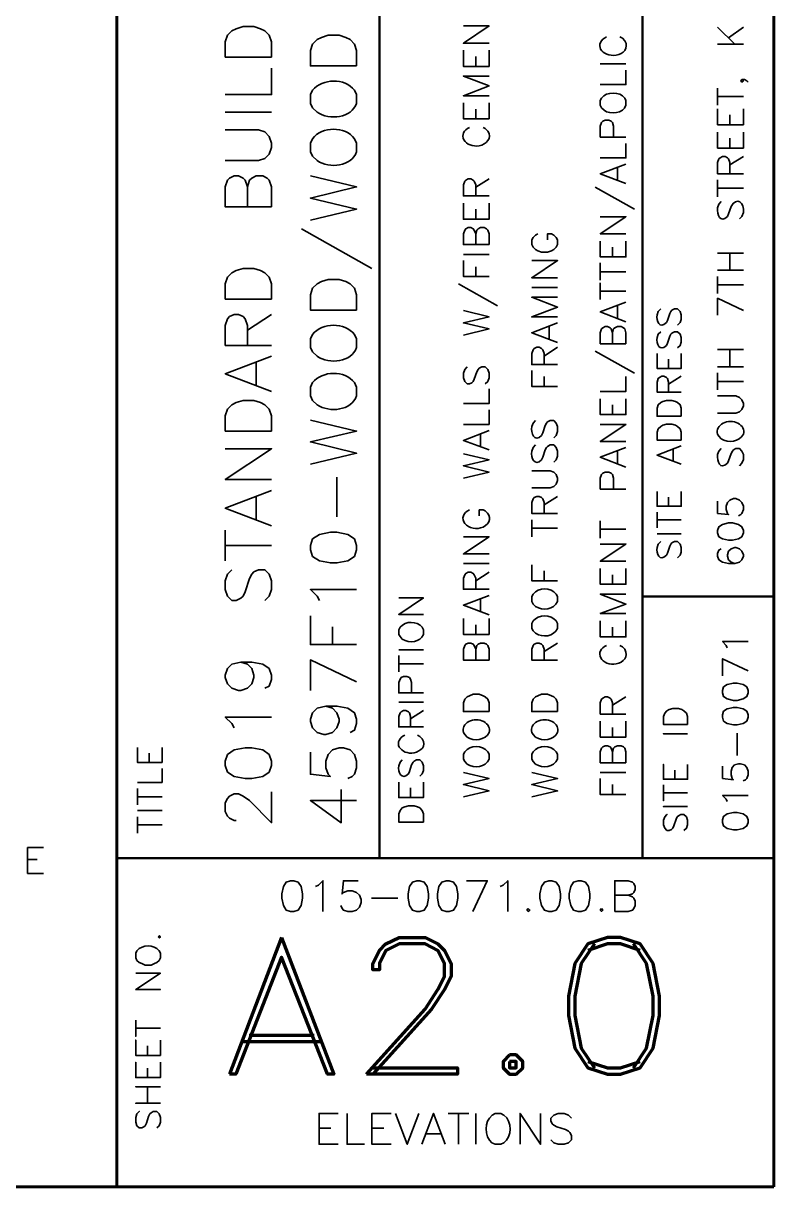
# Model space of a CAD drawing. Header units: inches. Extents: x 5 to 516, y -193 to 129.
# Drawn here: x 138.75 to 147.89, y -127.28 to -113.11 of the extents above; entities that cross this region are included whole.
import ezdxf

# ---------------------------------------------------------------- set-up
doc = ezdxf.new("R2010")
doc.units = ezdxf.units.IN
doc.header["$MEASUREMENT"] = 0
doc.layers.add('PDF4_Geometry', color=7, linetype='Continuous')

msp = doc.modelspace()

# ---------------------------------------------------------------- linework, layer by layer
at = {"layer": 'PDF4_Geometry', "lineweight": 60}
for points in [[(147.8887598, -127.2829903), (147.8887598, -37.2829831), (12.888749, -37.2829831), (12.888749, -127.2829903)], [(139.8887591, -37.2829831), (139.8887591, -127.2829903)], [(12.8887456, -127.282987), (147.8887564, -127.282987)]]:
    msp.add_lwpolyline(points, dxfattribs=at)
at = {"layer": 'PDF4_Geometry', "lineweight": 50}
for points in [[(143.0887589, -101.7829849), (143.0887589, -123.2829866)], [(139.8887591, -106.4596515), (146.2887595, -106.4596515), (146.2887595, -123.2829866)], [(146.2887595, -120.0929865), (147.8887595, -120.0929865)], [(139.8887591, -123.2829866), (147.8887598, -123.2829866)]]:
    msp.add_lwpolyline(points, dxfattribs=at)
at = {"layer": 'PDF4_Geometry', "lineweight": 35}
for points in [[(141.7720923, -113.5263195), (141.2087589, -113.5263195), (141.2087589, -113.3396528), (141.2354255, -113.2596528), (141.2887589, -113.2063194), (141.3420922, -113.1796528), (141.4254256, -113.1529861), (141.5587589, -113.1529861), (141.6387589, -113.1796528), (141.6920923, -113.2063194), (141.7454256, -113.2596528), (141.7720923, -113.3396528)], [(142.8087592, -113.6329852), (142.2454258, -113.6329852), (142.2454258, -113.4463185), (142.2720925, -113.3663185), (142.3287592, -113.3129852), (142.3820925, -113.2863185), (142.4620925, -113.2596518), (142.5954259, -113.2596518), (142.6754259, -113.2863185), (142.7287592, -113.3129852), (142.7820925, -113.3663185), (142.8087592, -113.4463185)], [(141.7720923, -116.472986), (141.2087589, -116.472986), (141.2087589, -116.2863193), (141.2354255, -116.2063193), (141.2887589, -116.152986), (141.3420922, -116.1263193), (141.4254256, -116.0996526), (141.5587589, -116.0996526), (141.6387589, -116.1263193), (141.6920923, -116.152986), (141.7454256, -116.2063193), (141.7720923, -116.2863193)], [(142.8087592, -116.6063198), (142.2454258, -116.6063198), (142.2454258, -116.4196532), (142.2720925, -116.3396531), (142.3287592, -116.2863198), (142.3820925, -116.2596531), (142.4620925, -116.2329865), (142.5954259, -116.2329865), (142.6754259, -116.2596531), (142.7287592, -116.2863198), (142.7820925, -116.3396531), (142.8087592, -116.4196532)], [(141.7720923, -118.0796527), (141.2087589, -118.0796527), (141.2087589, -117.892986), (141.2354255, -117.812986), (141.2887589, -117.7596527), (141.3420922, -117.732986), (141.4254256, -117.7063193), (141.5587589, -117.7063193), (141.6387589, -117.732986), (141.6920923, -117.7596527), (141.7454256, -117.812986), (141.7720923, -117.892986)], [(146.7620931, -117.8996532), (146.4687597, -117.8996532), (146.4687597, -117.8029865), (146.482093, -117.7596532), (146.512093, -117.7329865), (146.5387597, -117.7196532), (146.582093, -117.7063199), (146.6487597, -117.7063199), (146.6920931, -117.7196532), (146.7187597, -117.7329865), (146.7487597, -117.7596532), (146.7620931, -117.8029865)], [(146.7620931, -118.1896533), (146.4687597, -118.1896533), (146.4687597, -118.0929866), (146.482093, -118.0529866), (146.512093, -118.0229866), (146.5387597, -118.0096533), (146.582093, -117.9963199), (146.6487597, -117.9963199), (146.6920931, -118.0096533), (146.7187597, -118.0229866), (146.7487597, -118.0529866), (146.7620931, -118.0929866)], [(147.2054262, -119.3196532), (147.2220929, -119.3663199), (147.2654262, -119.3929865), (147.3387595, -119.4096532), (147.3854262, -119.4096532), (147.4587595, -119.3929865), (147.5020929, -119.3663199), (147.5187596, -119.3196532), (147.5187596, -119.2896532), (147.5020929, -119.2463198), (147.4587595, -119.2163198), (147.3854262, -119.1996532), (147.3387595, -119.1996532), (147.2654262, -119.2163198), (147.2220929, -119.2463198), (147.2054262, -119.2896532)], [(142.2454259, -119.5263199), (142.2720925, -119.6063199), (142.3554259, -119.6596533), (142.4887592, -119.6863199), (142.5687592, -119.6863199), (142.7020926, -119.6596533), (142.7820926, -119.6063199), (142.8087592, -119.5263199), (142.8087592, -119.4729866), (142.7820926, -119.3929866), (142.7020926, -119.3396533), (142.5687592, -119.3129866), (142.4887592, -119.3129866), (142.3554259, -119.3396533), (142.2720925, -119.3929866), (142.2454259, -119.4729866)], [(144.4220923, -121.4963196), (144.1087589, -121.4963196), (144.1087589, -121.3896529), (144.1254256, -121.3463196), (144.1554256, -121.3163196), (144.1820923, -121.3029863), (144.228759, -121.2863196), (144.3020923, -121.2863196), (144.348759, -121.3029863), (144.3754256, -121.3163196), (144.4054256, -121.3463196), (144.4220923, -121.3896529)], [(145.2554257, -121.4963196), (144.9420923, -121.4963196), (144.9420923, -121.3896529), (144.958759, -121.3463196), (144.988759, -121.3163196), (145.0154257, -121.3029863), (145.0620924, -121.2863196), (145.1354257, -121.2863196), (145.1820924, -121.3029863), (145.208759, -121.3163196), (145.238759, -121.3463196), (145.2554257, -121.3896529)], [(147.2654263, -121.2696537), (147.2787596, -121.312987), (147.322093, -121.342987), (147.3987596, -121.3596537), (147.442093, -121.3596537), (147.5154263, -121.342987), (147.562093, -121.312987), (147.5754263, -121.2696537), (147.5754263, -121.2396537), (147.562093, -121.1963203), (147.5154263, -121.1663203), (147.442093, -121.1496537), (147.3987596, -121.1496537), (147.322093, -121.1663203), (147.2787596, -121.1963203), (147.2654263, -121.2396537)], [(146.8387592, -121.6529867), (146.5454258, -121.6529867), (146.5454258, -121.55632), (146.5620925, -121.51632), (146.5887591, -121.48632), (146.6154258, -121.4729867), (146.6587591, -121.4596534), (146.7287592, -121.4596534), (146.7687592, -121.4729867), (146.7954258, -121.48632), (146.8254258, -121.51632), (146.8387592, -121.55632)], [(146.8387592, -121.6529867), (146.5454258, -121.6529867), (146.5454258, -121.55632), (146.5620925, -121.51632), (146.5887591, -121.48632), (146.6154258, -121.4729867), (146.6587591, -121.4596534), (146.7287592, -121.4596534), (146.7687592, -121.4729867), (146.7954258, -121.48632), (146.8254258, -121.51632), (146.8387592, -121.55632)], [(147.2654263, -121.5663202), (147.2787596, -121.6129868), (147.322093, -121.6396535), (147.3987596, -121.6563202), (147.442093, -121.6563202), (147.5154263, -121.6396535), (147.562093, -121.6129868), (147.5754263, -121.5663202), (147.5754263, -121.5363202), (147.562093, -121.4929868), (147.5154263, -121.4629868), (147.442093, -121.4463202), (147.3987596, -121.4463202), (147.322093, -121.4629868), (147.2787596, -121.4929868), (147.2654263, -121.5363202)], [(146.8387592, -121.7663197), (146.5454259, -121.7663197)], [(141.2087589, -122.1529867), (141.2354256, -122.2329868), (141.3154256, -122.2863201), (141.4520923, -122.3129868), (141.5320923, -122.3129868), (141.6654256, -122.2863201), (141.7454256, -122.2329868), (141.7720923, -122.1529867), (141.7720923, -122.0996534), (141.7454256, -122.0196534), (141.6654256, -121.9629867), (141.5320923, -121.9363201), (141.4520923, -121.9363201), (141.3154256, -121.9629867), (141.2354256, -122.0196534), (141.2087589, -122.0996534)], [(146.8387592, -122.1396534), (146.8387592, -122.3196534), (146.5454258, -122.3196534), (146.5454258, -122.1396534), (146.5454258, -122.3196534), (146.8387592, -122.3196534)], [(146.6854261, -122.2096534), (146.6854261, -122.3196534)], [(146.5454259, -122.3896537), (146.5454259, -122.5829871)], [(146.8387592, -122.4863201), (146.5454259, -122.4863201)], [(143.6220926, -122.8429867), (143.3220926, -122.8429867), (143.3220926, -122.7429867), (143.3387592, -122.6996534), (143.3654259, -122.6696534), (143.3954259, -122.65632), (143.4387592, -122.6429867), (143.5087592, -122.6429867), (143.5520926, -122.65632), (143.5787592, -122.6696534), (143.6087592, -122.6996534), (143.6220926, -122.7429867)], [(146.8387592, -122.6529868), (146.5454259, -122.6529868)], [(146.7954258, -122.9463204), (146.8254258, -122.9163204), (146.8387592, -122.8763204), (146.8387592, -122.8196538), (146.8254258, -122.7796538), (146.7954258, -122.7496538), (146.7554258, -122.7496538), (146.7287592, -122.7663204), (146.7120925, -122.7796538), (146.6987591, -122.8063204), (146.6720925, -122.8896538), (146.6587591, -122.9163204), (146.6454258, -122.9329871), (146.6154258, -122.9463204), (146.5887591, -122.9463204), (146.5620925, -122.9163204), (146.5454258, -122.8763204), (146.5454258, -122.8196538), (146.5620925, -122.7796538), (146.5887591, -122.7496538), (146.5620925, -122.7796538), (146.5454258, -122.8196538), (146.5454258, -122.8763204), (146.5620925, -122.9163204), (146.5887591, -122.9463204), (146.6154258, -122.9463204), (146.6454258, -122.9329871), (146.6587591, -122.9163204), (146.6720925, -122.8896538), (146.6987591, -122.8063204), (146.7120925, -122.7796538), (146.7287592, -122.7663204), (146.7554258, -122.7496538), (146.7954258, -122.7496538), (146.8254258, -122.7796538), (146.8387592, -122.8196538), (146.8387592, -122.8763204), (146.8254258, -122.9163204)], [(147.2654263, -122.8463199), (147.2787596, -122.8896532), (147.322093, -122.9196532), (147.3987596, -122.9363199), (147.442093, -122.9363199), (147.5154263, -122.9196532), (147.562093, -122.8896532), (147.5754263, -122.8463199), (147.5754263, -122.8163199), (147.562093, -122.7729866), (147.5154263, -122.7429866), (147.442093, -122.7263199), (147.3987596, -122.7263199), (147.322093, -122.7429866), (147.2787596, -122.7729866), (147.2654263, -122.8163199)], [(142.0054254, -123.5563199), (141.9520921, -123.5729866), (141.9187588, -123.6263199), (141.8987588, -123.7163199), (141.8987588, -123.7696532), (141.9187588, -123.8596532), (141.9520921, -123.9129866), (142.0054254, -123.9296532), (142.0420921, -123.9296532), (142.0954254, -123.9129866), (142.1320921, -123.8596532), (142.1487588, -123.7696532), (142.1487588, -123.7163199), (142.1320921, -123.6263199), (142.0954254, -123.5729866), (142.0420921, -123.5563199)], [(143.5420924, -123.5563199), (143.4887591, -123.5729866), (143.4520924, -123.6263199), (143.4354258, -123.7163199), (143.4354258, -123.7696532), (143.4520924, -123.8596532), (143.4887591, -123.9129866), (143.5420924, -123.9296532), (143.5787591, -123.9296532), (143.6320924, -123.9129866), (143.6687591, -123.8596532), (143.6854258, -123.7696532), (143.6854258, -123.7163199), (143.6687591, -123.6263199), (143.6320924, -123.5729866), (143.5787591, -123.5563199)], [(143.898759, -123.5563199), (143.8454257, -123.5729866), (143.808759, -123.6263199), (143.7920924, -123.7163199), (143.7920924, -123.7696532), (143.808759, -123.8596532), (143.8454257, -123.9129866), (143.898759, -123.9296532), (143.9354257, -123.9296532), (143.988759, -123.9129866), (144.0254257, -123.8596532), (144.0420924, -123.7696532), (144.0420924, -123.7163199), (144.0254257, -123.6263199), (143.988759, -123.5729866), (143.9354257, -123.5563199)], [(145.1487591, -123.5563199), (145.0954258, -123.5729866), (145.0587591, -123.6263199), (145.0420925, -123.7163199), (145.0420925, -123.7696532), (145.0587591, -123.8596532), (145.0954258, -123.9129866), (145.1487591, -123.9296532), (145.1854258, -123.9296532), (145.2387591, -123.9129866), (145.2754258, -123.8596532), (145.2920925, -123.7696532), (145.2920925, -123.7163199), (145.2754258, -123.6263199), (145.2387591, -123.5729866), (145.1854258, -123.5563199)], [(145.5054257, -123.5563199), (145.4520924, -123.5729866), (145.418759, -123.6263199), (145.398759, -123.7163199), (145.398759, -123.7696532), (145.418759, -123.8596532), (145.4520924, -123.9129866), (145.5054257, -123.9296532), (145.5420924, -123.9296532), (145.5954257, -123.9129866), (145.6320924, -123.8596532), (145.6487591, -123.7696532), (145.6487591, -123.7163199), (145.6320924, -123.6263199), (145.5954257, -123.5729866), (145.5420924, -123.5563199)], [(144.8987591, -123.8963205), (144.8820924, -123.9129872), (144.8987591, -123.9296538), (144.9187591, -123.9129872)], [(145.7920926, -123.8963205), (145.7754259, -123.9129872), (145.7920926, -123.9296538), (145.8087593, -123.9129872)], [(140.3920924, -124.2396534), (140.4054257, -124.2529868), (140.418759, -124.2396534), (140.4054257, -124.2263201)], [(140.3920924, -124.2396534), (140.4054257, -124.2529868), (140.418759, -124.2396534), (140.4054257, -124.2263201)], [(140.1187591, -124.4963199), (140.1187591, -124.4396532), (140.1320924, -124.4096532), (140.1187591, -124.4396532), (140.1187591, -124.4963199), (140.1320924, -124.5263199), (140.1620924, -124.5529865), (140.1920924, -124.5663199), (140.2320924, -124.5829865), (140.3054258, -124.5829865), (140.3487591, -124.5663199), (140.3754258, -124.5529865), (140.4054258, -124.5263199), (140.4187591, -124.4963199), (140.4187591, -124.4396532), (140.4054258, -124.4096532), (140.4187591, -124.4396532), (140.4187591, -124.4963199), (140.4054258, -124.5263199), (140.3754258, -124.5529865), (140.3487591, -124.5663199), (140.3054258, -124.5829865), (140.2320924, -124.5829865), (140.1920924, -124.5663199), (140.1620924, -124.5529865), (140.1320924, -124.5263199)], [(140.1187588, -124.6829869), (140.4187588, -124.6829869), (140.1187588, -124.8829869), (140.4187588, -124.8829869), (140.1187588, -124.8829869), (140.4187588, -124.6829869)], [(140.1187591, -125.2529867), (140.1187591, -125.4529867)], [(140.4187591, -125.3529873), (140.1187591, -125.3529873)], [(140.4187588, -125.49632), (140.4187588, -125.6829867), (140.1187588, -125.6829867), (140.1187588, -125.49632), (140.1187588, -125.6829867), (140.4187588, -125.6829867)], [(140.2620925, -125.56632), (140.2620925, -125.6829867)], [(140.4187588, -125.76632), (140.4187588, -125.9529867), (140.1187588, -125.9529867), (140.1187588, -125.76632), (140.1187588, -125.9529867), (140.4187588, -125.9529867)], [(140.2620925, -125.8396534), (140.2620925, -125.9529867)], [(140.4187591, -126.0663205), (140.1187591, -126.0663205)], [(140.2620925, -126.06632), (140.2620925, -126.26632)], [(140.3754257, -126.5663202), (140.4054257, -126.5396536), (140.4187591, -126.4963202), (140.4187591, -126.4396536), (140.4054257, -126.3963202), (140.3754257, -126.3663202), (140.3320924, -126.3663202), (140.3054257, -126.3829869), (140.2920924, -126.3963202), (140.2754257, -126.4263202), (140.248759, -126.5096536), (140.2320924, -126.5396536), (140.218759, -126.5529869), (140.1920924, -126.5663202), (140.1620924, -126.5663202), (140.1320924, -126.5396536), (140.118759, -126.4963202), (140.118759, -126.4396536), (140.1320924, -126.3963202), (140.1620924, -126.3663202), (140.1320924, -126.3963202), (140.118759, -126.4396536), (140.118759, -126.4963202), (140.1320924, -126.5396536), (140.1620924, -126.5663202), (140.1920924, -126.5663202), (140.218759, -126.5529869), (140.2320924, -126.5396536), (140.248759, -126.5096536), (140.2754257, -126.4263202), (140.2920924, -126.3963202), (140.3054257, -126.3829869), (140.3320924, -126.3663202), (140.3754257, -126.3663202), (140.4054257, -126.3963202), (140.4187591, -126.4396536), (140.4187591, -126.4963202), (140.4054257, -126.5396536)], [(140.4187591, -126.26632), (140.1187591, -126.26632)]]:
    msp.add_lwpolyline(points, close=True, dxfattribs=at)
for points in [[(144.4220923, -113.3563196), (144.1087589, -113.3563196), (144.4220923, -113.1463196), (144.1087589, -113.1463196)], [(147.2054262, -113.1596524), (147.4154262, -113.3663191)], [(147.3387592, -113.2929854), (147.5187592, -113.1596521)], [(146.0754261, -113.3263193), (146.0454261, -113.2963193), (146.0154261, -113.2796526)], [(144.4220923, -113.4429849), (144.4220923, -113.6396516), (144.1087589, -113.6396516), (144.1087589, -113.4429849)], [(147.2054262, -113.3663192), (147.5187596, -113.3663192)], [(144.2587597, -113.6396516), (144.2587597, -113.5196516)], [(145.7754258, -113.6096528), (146.0887591, -113.6096528)], [(141.2087589, -113.9829862), (141.7720923, -113.9829862), (141.7720923, -113.6596529)], [(144.4220923, -113.996319), (144.1087589, -113.996319), (144.4220923, -113.876319), (144.1087589, -113.756319), (144.4220923, -113.756319)], [(145.7754258, -113.8596528), (146.0887591, -113.8596528), (146.0887591, -113.6829861)], [(147.2054262, -114.112986), (147.2054262, -113.902986)], [(147.5020927, -113.7996519), (147.5187593, -113.8129852), (147.5020927, -113.8296519), (147.4887593, -113.8129852), (147.5020927, -113.7996519), (147.5320927, -113.7996519), (147.5620927, -113.8129852), (147.5787594, -113.8296519)], [(142.2720925, -113.9296536), (142.2454259, -113.982987), (142.2454259, -114.0896536), (142.2720925, -114.142987), (142.3287592, -114.1963203)], [(142.8087592, -114.0896536), (142.8087592, -113.982987), (142.7820926, -113.9296536)], [(145.7920924, -114.0263194), (145.7754258, -114.0563194), (145.7754258, -114.112986), (145.7920924, -114.142986), (145.8220924, -114.172986)], [(146.0887591, -114.112986), (146.0887591, -114.0563194), (146.0754258, -114.0263194)], [(147.2054262, -114.0063203), (147.5187596, -114.0063203)], [(141.2087589, -114.1963194), (141.7720923, -114.1963194)], [(144.4220923, -114.0829862), (144.4220923, -114.2763195), (144.1087589, -114.2763195), (144.1087589, -114.0829862)], [(144.2587597, -114.2763195), (144.2587597, -114.1596528)], [(147.5187595, -114.1563199), (147.5187595, -114.3496533), (147.2054262, -114.3496533), (147.2054262, -114.1563199)], [(146.0887591, -114.499654), (145.7754257, -114.499654), (145.7754257, -114.3663206), (145.7920924, -114.3229873), (145.8054257, -114.3063206), (145.8354257, -114.2929873), (145.8820924, -114.2929873), (145.9087591, -114.3063206), (145.9254258, -114.3229873), (145.9387591, -114.3663206), (145.9387591, -114.499654)], [(147.355426, -114.3496533), (147.355426, -114.2296533)], [(141.2087589, -114.7863191), (141.6120923, -114.7863191), (141.6920923, -114.7596525), (141.7454256, -114.7063191), (141.7720923, -114.6263191), (141.7720923, -114.5729858), (141.7454256, -114.4929858), (141.6920923, -114.4363191), (141.6120923, -114.4096525), (141.2087589, -114.4096525)], [(144.4054261, -114.4263186), (144.3754261, -114.3963186), (144.3487594, -114.3829852)], [(147.5187595, -114.4396519), (147.5187595, -114.6329853), (147.2054262, -114.6329853), (147.2054262, -114.4396519)], [(142.2720925, -114.5196534), (142.2454259, -114.5729867), (142.2454259, -114.6796534), (142.2720925, -114.7329868), (142.3287592, -114.7863201)], [(142.8087592, -114.6796534), (142.8087592, -114.5729867), (142.7820926, -114.5196534)], [(145.7754258, -114.7529872), (146.0887591, -114.7529872), (146.0887591, -114.5763205)], [(147.355426, -114.6329853), (147.355426, -114.5129853)], [(147.5187595, -114.9463194), (147.2054262, -114.9463194), (147.2054262, -114.8096528), (147.2220928, -114.7663194), (147.2354262, -114.7529861), (147.2654262, -114.7363194), (147.2954262, -114.7363194), (147.3254262, -114.7529861), (147.3387595, -114.7663194), (147.3554262, -114.8096528), (147.3554262, -114.9463194)], [(147.355426, -114.8396537), (147.5187594, -114.7363204)], [(146.0887591, -115.0663196), (145.7754257, -114.9463196), (146.0887591, -114.829653)], [(145.9854257, -115.0229864), (145.9854257, -114.8729864)], [(141.7720923, -115.3496533), (141.2087589, -115.3496533), (141.2087589, -115.10632), (141.2354255, -115.02632), (141.2620922, -114.9996533), (141.3154256, -114.9729866), (141.3687589, -114.9729866), (141.4254256, -114.9996533), (141.4520922, -115.02632), (141.4787589, -115.10632), (141.4787589, -115.3496533)], [(141.478759, -115.1063197), (141.5054256, -115.0263197), (141.5320923, -114.999653), (141.5854256, -114.9729864), (141.6654257, -114.9729864), (141.718759, -114.999653), (141.7454257, -115.0263197), (141.7720923, -115.1063197), (141.7720923, -115.3496531)], [(142.2454259, -115.5096536), (142.8087592, -115.3763203), (142.2454259, -115.2429869), (142.8087592, -115.1063203), (142.2454259, -114.9729869)], [(144.4220923, -115.2163186), (144.1087589, -115.2163186), (144.1087589, -115.0829853), (144.1254256, -115.0363186), (144.1387589, -115.0229853), (144.1687589, -115.0063186), (144.1987589, -115.0063186), (144.228759, -115.0229853), (144.2420923, -115.0363186), (144.258759, -115.0829853), (144.258759, -115.2163186)], [(144.2587597, -115.1096529), (144.422093, -115.0063196)], [(147.2054262, -115.2263182), (147.2054262, -115.0196516)], [(145.7154265, -115.1096529), (146.1920932, -115.3796529)], [(147.2054262, -115.1229857), (147.5187596, -115.1229857)], [(144.4220923, -115.3063207), (144.4220923, -115.499654), (144.1087589, -115.499654), (144.1087589, -115.3063207)], [(147.2487595, -115.2863192), (147.2220928, -115.3163192), (147.2054261, -115.3629859)], [(144.2587597, -115.499654), (144.2587597, -115.379654)], [(146.0887591, -115.6763203), (145.7754257, -115.6763203), (146.0887591, -115.4696536), (145.7754257, -115.4696536)], [(147.3254261, -115.4663192), (147.3387595, -115.4363192), (147.3687595, -115.3463192)], [(147.5187595, -115.4196525), (147.5020928, -115.4663192), (147.4720928, -115.4963192)], [(142.1387593, -115.6163194), (142.995426, -116.0996527)], [(144.4220923, -115.8096516), (144.1087589, -115.8096516), (144.1087589, -115.6763183), (144.1254256, -115.6329849), (144.1387589, -115.6163183), (144.1687589, -115.6029849), (144.1987589, -115.6029849), (144.228759, -115.6163183), (144.2420923, -115.6329849), (144.258759, -115.6763183), (144.258759, -115.8096516)], [(144.2587597, -115.6763203), (144.272093, -115.632987), (144.2887597, -115.6163203), (144.3187597, -115.602987), (144.362093, -115.602987), (144.392093, -115.6163203), (144.4054263, -115.632987), (144.422093, -115.6763203), (144.422093, -115.8096536)], [(145.0154261, -115.6763203), (144.9887595, -115.692987), (144.9587595, -115.722987), (144.9420928, -115.7496536), (144.9420928, -115.8096536), (144.9587595, -115.8396537), (144.9887595, -115.8696537), (145.0154261, -115.8863203), (145.0620928, -115.8996537), (145.1354261, -115.8996537), (145.1820928, -115.8863203), (145.2087595, -115.8696537), (145.2387595, -115.8396537), (145.2554261, -115.8096536), (145.2554261, -115.7496536), (145.2387595, -115.722987), (145.2087595, -115.692987), (145.1820928, -115.6763203), (145.1354261, -115.6763203), (145.1354261, -115.7496536)], [(146.0887591, -115.766319), (146.0887591, -115.9596523), (145.7754257, -115.9596523), (145.7754257, -115.766319)], [(145.9254265, -115.9596523), (145.9254265, -115.8396523)], [(144.4220923, -116.1963195), (144.1087589, -116.1963195), (144.1087589, -116.0029862)], [(144.108759, -115.9296535), (144.4220923, -115.9296535)], [(145.2554257, -116.2129864), (144.9420923, -116.2129864), (145.2554257, -116.0029864), (144.9420923, -116.0029864)], [(145.7754258, -116.242986), (145.7754258, -116.032986)], [(147.2054262, -115.9129858), (147.5187596, -115.9129858)], [(147.355426, -116.1196526), (147.355426, -115.9129859)], [(144.2587597, -116.1963195), (144.2587597, -116.0796529)], [(145.7754258, -116.1396526), (146.0887591, -116.1396526)], [(147.2054262, -116.1196526), (147.5187596, -116.1196526)], [(144.0487597, -116.2863193), (144.5254264, -116.5563193)], [(145.7754258, -116.4796532), (145.7754258, -116.2729865)], [(147.2054262, -116.4029863), (147.2054262, -116.1963196)], [(147.2054262, -116.2996529), (147.5187596, -116.2996529)], [(145.2554257, -116.6896532), (144.9420923, -116.6896532), (145.2554257, -116.5696532), (144.9420923, -116.4496532), (145.2554257, -116.4496532)], [(144.9420924, -116.3329866), (145.2554257, -116.3329866)], [(145.7754258, -116.3763199), (146.0887591, -116.3763199)], [(147.5187595, -116.6129862), (147.2054262, -116.4629862), (147.2054262, -116.6696529)], [(146.0887591, -116.7496533), (145.7754257, -116.6296533), (146.0887591, -116.5096533)], [(145.9854257, -116.702986), (145.9854257, -116.5563193)], [(146.512093, -116.5929862), (146.482093, -116.6229862), (146.4687597, -116.6629862)], [(146.582093, -116.7596529), (146.5954264, -116.7329862), (146.6220931, -116.6496529), (146.6354264, -116.6229862), (146.6487597, -116.6063195), (146.6787597, -116.5929862), (146.7187597, -116.5929862), (146.7487597, -116.6229862), (146.7620931, -116.6629862), (146.7620931, -116.7196529), (146.7487597, -116.7596529), (146.7187597, -116.7896529)], [(141.7720923, -117.0363193), (141.2087589, -117.0363193), (141.2087589, -116.7963193), (141.2354255, -116.712986), (141.2620922, -116.6863193), (141.3154256, -116.6596526), (141.3687589, -116.6596526), (141.4254256, -116.6863193), (141.4520922, -116.712986), (141.4787589, -116.7963193), (141.4787589, -117.0363193)], [(141.478759, -116.8496526), (141.7720923, -116.6596526)], [(144.108759, -116.9129859), (144.4220923, -116.8363192), (144.108759, -116.7629859), (144.4220923, -116.6896526), (144.108759, -116.6129859)], [(145.2554257, -116.9996533), (144.9420923, -116.8829866), (145.2554257, -116.7629866)], [(145.1520923, -116.9563192), (145.1520923, -116.8063192)], [(146.0887591, -117.0163193), (145.7754257, -117.0163193), (145.7754257, -116.8829859), (145.7920924, -116.8363193), (145.8054257, -116.8229859), (145.8354257, -116.8063193), (145.8654257, -116.8063193), (145.8954258, -116.8229859), (145.9087591, -116.8363193), (145.9254258, -116.8829859), (145.9254258, -117.0163193)], [(145.9254265, -116.8829863), (145.9387598, -116.8363196), (145.9554265, -116.8229863), (145.9854265, -116.8063196), (146.0287598, -116.8063196), (146.0587598, -116.8229863), (146.0754265, -116.8363196), (146.0887598, -116.8829863), (146.0887598, -117.0163196)], [(146.512093, -116.8729858), (146.482093, -116.8996525), (146.4687597, -116.9396525)], [(146.582093, -117.0396525), (146.5954264, -117.0096525), (146.6220931, -116.9263192), (146.6354264, -116.8996525), (146.6487597, -116.8863192), (146.6787597, -116.8729858), (146.7187597, -116.8729858), (146.7487597, -116.8996525), (146.7620931, -116.9396525), (146.7620931, -116.9963192), (146.7487597, -117.0396525), (146.7187597, -117.0663192)], [(142.2720925, -116.9029866), (142.2454259, -116.9563199), (142.2454259, -117.0629866), (142.2720925, -117.1163199), (142.3287592, -117.1696533)], [(142.8087592, -117.0629866), (142.8087592, -116.9563199), (142.7820926, -116.9029866)], [(141.7720923, -117.5996527), (141.2087589, -117.382986), (141.7720923, -117.1696526)], [(145.2554257, -117.2696534), (144.9420923, -117.2696534), (144.9420923, -117.13632), (144.958759, -117.0896533), (144.9720923, -117.07632), (145.0020923, -117.0596533), (145.0320923, -117.0596533), (145.0620924, -117.07632), (145.0754257, -117.0896533), (145.0920924, -117.13632), (145.0920924, -117.2696534)], [(145.0920931, -117.16632), (145.2554264, -117.0596533)], [(145.7154265, -117.1063199), (146.1920932, -117.3729866)], [(146.7620931, -117.1363198), (146.7620931, -117.3163198), (146.4687597, -117.3163198), (146.4687597, -117.1363198)], [(147.2054262, -117.0863198), (147.5187596, -117.0863198)], [(147.355426, -117.2963198), (147.355426, -117.0863198)], [(141.5854255, -117.5196534), (141.5854255, -117.2496534)], [(144.1554263, -117.299653), (144.1254263, -117.329653), (144.1087596, -117.3729863), (144.1087596, -117.4329863), (144.1254263, -117.4763197), (144.1554263, -117.5063197), (144.182093, -117.5063197), (144.212093, -117.4929863), (144.2287596, -117.4763197), (144.242093, -117.4463197), (144.272093, -117.359653), (144.2887596, -117.329653), (144.302093, -117.3129863), (144.332093, -117.299653), (144.3754263, -117.299653), (144.4054263, -117.329653), (144.422093, -117.3729863), (144.422093, -117.4329863), (144.4054263, -117.4763197), (144.3754263, -117.5063197)], [(146.6087592, -117.3163198), (146.6087592, -117.2063198)], [(147.2054262, -117.2963198), (147.5187596, -117.2963198)], [(145.2554257, -117.5363194), (144.9420923, -117.5363194), (144.9420923, -117.342986)], [(145.0920931, -117.5363194), (145.0920931, -117.4163194)], [(145.7754258, -117.5963195), (146.0887591, -117.5963195), (146.0887591, -117.4163195)], [(146.7620931, -117.6063199), (146.4687597, -117.6063199), (146.4687597, -117.4829866), (146.482093, -117.4396532), (146.4987597, -117.4263199), (146.5254264, -117.4129866), (146.552093, -117.4129866), (146.582093, -117.4263199), (146.5954264, -117.4396532), (146.6087597, -117.4829866), (146.6087597, -117.6063199)], [(146.6087592, -117.5096529), (146.7620925, -117.4129863)], [(147.2054262, -117.5796526), (147.2054262, -117.3696526)], [(142.2720925, -117.489653), (142.2454259, -117.5463197), (142.2454259, -117.6529864), (142.2720925, -117.7063197), (142.3287592, -117.7596531)], [(142.8087592, -117.6529864), (142.8087592, -117.5463197), (142.7820926, -117.489653)], [(144.108759, -117.7463193), (144.4220923, -117.7463193), (144.4220923, -117.5663193)], [(147.2054262, -117.4763193), (147.5187596, -117.4763193)], [(146.0887591, -117.6863198), (146.0887591, -117.8796532), (145.7754257, -117.8796532), (145.7754257, -117.6863198)], [(147.2054262, -117.8629863), (147.4287595, -117.8629863), (147.4720929, -117.8463197), (147.5020929, -117.8163197), (147.5187596, -117.7729863), (147.5187596, -117.7429863), (147.5020929, -117.699653), (147.4720929, -117.669653), (147.4287595, -117.6529863), (147.2054262, -117.6529863)], [(144.108759, -117.9996534), (144.4220923, -117.9996534), (144.4220923, -117.8196534)], [(145.9254265, -117.8796532), (145.9254265, -117.7596532)], [(142.2454259, -118.4829866), (142.8087592, -118.3496532), (142.2454259, -118.2129866), (142.8087592, -118.0796532), (142.2454259, -117.9463199)], [(144.9887597, -117.9529861), (144.9587597, -117.9829861), (144.942093, -118.0263194)], [(145.062093, -118.1329861), (145.0754264, -118.1029861), (145.1054264, -118.0129861), (145.122093, -117.9829861), (145.1354264, -117.9696527), (145.1654264, -117.9529861), (145.2087597, -117.9529861), (145.2387597, -117.9829861), (145.2554264, -118.0263194), (145.2554264, -118.0863194), (145.2387597, -118.1329861), (145.2087597, -118.1629861)], [(146.0887591, -118.2063193), (145.7754257, -118.2063193), (146.0887591, -117.9996526), (145.7754257, -117.9996526)], [(144.4220923, -118.3096527), (144.1087589, -118.192986), (144.4220923, -118.072986)], [(144.3187589, -118.2663194), (144.3187589, -118.1163194)], [(147.2054262, -118.1163196), (147.2220929, -118.1429862), (147.2487595, -118.1729862)], [(141.7720923, -118.6696533), (141.2087589, -118.6696533), (141.7720923, -118.2963199), (141.2087589, -118.2963199)], [(144.9887597, -118.2496534), (144.9587597, -118.2796534), (144.942093, -118.3263201)], [(145.062093, -118.4296534), (145.0754264, -118.3996534), (145.1054264, -118.3096534), (145.122093, -118.2796534), (145.1354264, -118.2663201), (145.1654264, -118.2496534), (145.2087597, -118.2496534), (145.2387597, -118.2796534), (145.2554264, -118.3263201), (145.2554264, -118.3863201), (145.2387597, -118.4296534), (145.2087597, -118.4596534)], [(146.0887591, -118.5196535), (145.7754257, -118.3996534), (146.0887591, -118.2796534)], [(146.7620931, -118.4829866), (146.4687597, -118.3729866), (146.7620931, -118.2596532)], [(146.6654261, -118.4396533), (146.6654261, -118.3029866)], [(147.2487595, -118.2929867), (147.2220928, -118.3229867), (147.2054261, -118.36632)], [(147.3254261, -118.4729867), (147.3387595, -118.4429867), (147.3687595, -118.3529867), (147.3854261, -118.3229867), (147.3987595, -118.3096533), (147.4287595, -118.2929867), (147.4720928, -118.2929867), (147.5020928, -118.3229867), (147.5187595, -118.36632), (147.5187595, -118.42632), (147.5020928, -118.4729867), (147.4720928, -118.5029867)], [(144.108759, -118.6529865), (144.4220923, -118.5796531), (144.108759, -118.5029865), (144.4220923, -118.4296531), (144.108759, -118.3563198)], [(145.9854257, -118.4729861), (145.9854257, -118.3263195)], [(144.9420924, -118.7729867), (145.1654257, -118.7729867), (145.2087591, -118.75632), (145.2387591, -118.72632), (145.2554257, -118.6829867), (145.2554257, -118.6529867), (145.2387591, -118.6096533), (145.2087591, -118.5796533), (145.1654257, -118.5629867), (144.9420924, -118.5629867)], [(146.0887591, -118.7863195), (145.7754257, -118.7863195), (145.7754257, -118.6529861), (145.7920924, -118.6096528), (145.8054257, -118.5929861), (145.8354257, -118.5796528), (145.8820924, -118.5796528), (145.9087591, -118.5929861), (145.9254258, -118.6096528), (145.9387591, -118.6529861), (145.9387591, -118.7863195)], [(142.5687588, -119.1263201), (142.5687588, -118.6429867)], [(141.7720923, -119.2329866), (141.2087589, -119.0196533), (141.7720923, -118.8029866)], [(145.2554257, -119.0829868), (144.9420923, -119.0829868), (144.9420923, -118.9496535), (144.958759, -118.9063201), (144.9720923, -118.8896535), (145.0020923, -118.8763201), (145.0320923, -118.8763201), (145.0620924, -118.8896535), (145.0754257, -118.9063201), (145.0920924, -118.9496535), (145.0920924, -119.0829868)], [(145.0920931, -118.9796534), (145.2554264, -118.8763201)], [(146.7620931, -118.8163194), (146.7620931, -118.9963194), (146.4687597, -118.9963194), (146.4687597, -118.8163194)], [(141.5854255, -119.1529865), (141.5854255, -118.8829865)], [(146.6087592, -118.9963194), (146.6087592, -118.8863194)], [(147.2054262, -118.9329861), (147.2054262, -119.0829861), (147.3387595, -119.0963195), (147.3254262, -119.0829861), (147.3087595, -119.0363195), (147.3087595, -118.9929861), (147.3254262, -118.9496528), (147.3554262, -118.9196528), (147.3987595, -118.9029861), (147.4287595, -118.9029861), (147.4720929, -118.9196528), (147.5020929, -118.9496528), (147.5187596, -118.9929861), (147.5187596, -119.0363195), (147.5020929, -119.0829861), (147.4887596, -119.0963195), (147.4587595, -119.1129861)], [(144.3754261, -119.052986), (144.3487594, -119.0396527), (144.3020927, -119.0396527), (144.3020927, -119.112986)], [(144.9420924, -119.3663197), (144.9420924, -119.159653)], [(146.4687598, -119.2596531), (146.4687598, -119.0663197)], [(146.4687598, -119.1629861), (146.7620931, -119.1629861)], [(141.2087589, -119.6596529), (141.2087589, -119.2863196)], [(144.9420924, -119.2629863), (145.2554257, -119.2629863)], [(145.7754258, -119.3829865), (145.7754258, -119.1729865)], [(145.7754258, -119.2763199), (146.0887591, -119.2763199)], [(144.4220923, -119.5763196), (144.1087589, -119.5763196), (144.4220923, -119.3663196), (144.1087589, -119.3663196)], [(146.512093, -119.4263198), (146.482093, -119.4563198), (146.4687597, -119.4963198)], [(146.4687598, -119.3296528), (146.7620931, -119.3296528)], [(146.582093, -119.5929864), (146.5954264, -119.5663198), (146.6220931, -119.4829864), (146.6354264, -119.4563198), (146.6487597, -119.4396531), (146.6787597, -119.4263198), (146.7187597, -119.4263198), (146.7487597, -119.4563198), (146.7620931, -119.4963198), (146.7620931, -119.5529864), (146.7487597, -119.5929864), (146.7187597, -119.6229864)], [(141.2087589, -119.4729862), (141.7720923, -119.4729862)], [(146.0887591, -119.6663202), (145.7754257, -119.6663202), (146.0887591, -119.4563202), (145.7754257, -119.4563202)], [(147.2487595, -119.5129863), (147.2220928, -119.529653), (147.2054261, -119.5729863), (147.2054261, -119.6029863), (147.2220928, -119.6463196), (147.2654261, -119.6763196), (147.3387595, -119.6929863), (147.4154261, -119.6929863), (147.4720928, -119.6763196), (147.5020928, -119.6463196), (147.5187595, -119.6029863), (147.5187595, -119.5863196), (147.5020928, -119.5429863), (147.4720928, -119.5129863), (147.4287595, -119.499653), (147.4154261, -119.499653), (147.3687595, -119.5129863), (147.3387595, -119.5429863), (147.3254261, -119.5863196), (147.3254261, -119.6029863), (147.3387595, -119.6463196), (147.3687595, -119.6763196), (147.4154261, -119.6929863)], [(144.108759, -119.6929866), (144.4220923, -119.6929866)], [(145.2554257, -119.9029866), (144.9420923, -119.9029866), (144.9420923, -119.7096532)], [(141.2887591, -119.7696536), (141.2354257, -119.8229869), (141.208759, -119.9029869), (141.208759, -120.0096536), (141.2354257, -120.0896536), (141.2887591, -120.1429869), (141.3420924, -120.1429869), (141.3987591, -120.1163203), (141.4254257, -120.0896536), (141.4520924, -120.0363202), (141.5054257, -119.8763202), (141.5320924, -119.8229869), (141.5587591, -119.7963202), (141.6120924, -119.7696536), (141.6920924, -119.7696536), (141.7454258, -119.8229869), (141.7720924, -119.9029869), (141.7720924, -120.0096536), (141.7454258, -120.0896536), (141.6920924, -120.1429869)], [(144.4220923, -120.0063199), (144.1087589, -120.0063199), (144.1087589, -119.8729866), (144.1254256, -119.8296533), (144.1387589, -119.8129866), (144.1687589, -119.7996533), (144.1987589, -119.7996533), (144.228759, -119.8129866), (144.2420923, -119.8296533), (144.258759, -119.8729866), (144.258759, -120.0063199)], [(144.2587597, -119.9029866), (144.422093, -119.7996532)], [(145.0920931, -119.9029866), (145.0920931, -119.7829866)], [(146.0887591, -119.7529865), (146.0887591, -119.9463198), (145.7754257, -119.9463198), (145.7754257, -119.7529865)], [(145.9254265, -119.9463198), (145.9254265, -119.8296532)], [(142.3554256, -120.1429861), (142.328759, -120.0896528), (142.2454256, -120.0096528), (142.808759, -120.0096528)], [(143.6220926, -120.3129869), (143.3220926, -120.3129869), (143.6220926, -120.1129869), (143.3220926, -120.1129869)], [(144.4220923, -120.3196533), (144.1087589, -120.1996533), (144.4220923, -120.0829866)], [(144.3187589, -120.27632), (144.3187589, -120.12632)], [(144.958759, -120.0663198), (144.9420924, -120.0963198), (144.9420924, -120.1563198), (144.958759, -120.1863198), (144.988759, -120.2163198)], [(145.2554257, -120.1563198), (145.2554257, -120.0963198), (145.2387591, -120.0663198)], [(146.0887591, -120.3029864), (145.7754257, -120.3029864), (146.0887591, -120.1863198), (145.7754257, -120.0663197), (146.0887591, -120.0663197)], [(142.8087592, -120.6796531), (142.2454258, -120.6796531), (142.2454258, -120.329653)], [(144.4220923, -120.3629863), (144.4220923, -120.5563196), (144.1087589, -120.5563196), (144.1087589, -120.3629863)], [(144.958759, -120.3929867), (144.9420924, -120.4229867), (144.9420924, -120.4829867), (144.958759, -120.5129867), (144.988759, -120.5429868)], [(145.2554257, -120.4829867), (145.2554257, -120.4229867), (145.2387591, -120.3929867)], [(146.0887591, -120.3929868), (146.0887591, -120.5863201), (145.7754257, -120.5863201), (145.7754257, -120.3929868)], [(142.5154259, -120.6796531), (142.5154259, -120.4629864)], [(143.3387596, -120.469653), (143.3220929, -120.499653), (143.3220929, -120.5563196), (143.3387596, -120.5829863), (143.3654262, -120.6129863)], [(143.6220929, -120.5563196), (143.6220929, -120.499653), (143.6087596, -120.469653)], [(144.2587597, -120.5563196), (144.2587597, -120.439653)], [(145.9254265, -120.5863201), (145.9254265, -120.4696534)], [(144.4220923, -120.869653), (144.1087589, -120.869653), (144.1087589, -120.7363196), (144.1254256, -120.6929863), (144.1387589, -120.6763196), (144.1687589, -120.6629863), (144.1987589, -120.6629863), (144.228759, -120.6763196), (144.2420923, -120.6929863), (144.258759, -120.7363196), (144.258759, -120.869653)], [(144.2587597, -120.73632), (144.272093, -120.6929866), (144.2887597, -120.67632), (144.3187597, -120.6629866), (144.362093, -120.6629866), (144.392093, -120.67632), (144.4054263, -120.6929866), (144.422093, -120.73632), (144.422093, -120.8696533)], [(145.2554257, -120.869653), (144.9420923, -120.869653), (144.9420923, -120.7363196), (144.958759, -120.6929863), (144.9720923, -120.6763196), (145.0020923, -120.6629863), (145.0320923, -120.6629863), (145.0620924, -120.6763196), (145.0754257, -120.6929863), (145.0920924, -120.7363196), (145.0920924, -120.869653)], [(145.0920931, -120.7663196), (145.2554264, -120.6629863)], [(146.0754261, -120.73632), (146.0454261, -120.70632), (146.0154261, -120.6929867)], [(147.3220932, -120.7196531), (147.3087599, -120.6896531), (147.2654265, -120.6429865), (147.5754266, -120.6429865)], [(143.3220929, -120.7429864), (143.6220929, -120.7429864)], [(143.3220929, -121.0129864), (143.3220929, -120.8129864)], [(147.5754264, -120.9996536), (147.2654264, -120.8529869), (147.2654264, -121.0596536)], [(141.3987588, -120.8929862), (141.4787588, -120.9196529), (141.5320922, -120.9729862), (141.5587588, -121.0529862), (141.5587588, -121.0796529), (141.5320922, -121.1596529), (141.4787588, -121.2129862), (141.3987588, -121.2396529), (141.3687588, -121.2396529), (141.2887588, -121.2129862), (141.2354255, -121.1596529), (141.2087588, -121.0796529), (141.2087588, -121.0529862), (141.2354255, -120.9729862), (141.2887588, -120.9196529), (141.3987588, -120.8929862), (141.5320922, -120.8929862), (141.6654255, -120.9196529), (141.7454255, -120.9729862), (141.7720922, -121.0529862), (141.7720922, -121.1063196), (141.7454255, -121.1863196), (141.6920922, -121.2129862)], [(142.8087592, -121.1329866), (142.2454258, -120.8663199), (142.2454258, -121.2396533)], [(143.3220929, -120.9129862), (143.6220929, -120.9129862)], [(143.6220926, -121.2696537), (143.3220926, -121.2696537), (143.3220926, -121.142987), (143.3387592, -121.0996537), (143.3520926, -121.082987), (143.3787592, -121.0696537), (143.4220926, -121.0696537), (143.4520926, -121.082987), (143.4654259, -121.0996537), (143.4787592, -121.142987), (143.4787592, -121.2696537)], [(142.4354258, -121.4296531), (142.5154258, -121.4563198), (142.5687591, -121.5096531), (142.5954258, -121.5896531), (142.5954258, -121.6163198), (142.5687591, -121.6963198), (142.5154258, -121.7496531), (142.4354258, -121.7763198), (142.4087591, -121.7763198), (142.3287591, -121.7496531), (142.2720924, -121.6963198), (142.2454258, -121.6163198), (142.2454258, -121.5896531), (142.2720924, -121.5096531), (142.3287591, -121.4563198), (142.4354258, -121.4296531), (142.5687591, -121.4296531), (142.7020925, -121.4563198), (142.7820925, -121.5096531), (142.8087591, -121.5896531), (142.8087591, -121.6429865), (142.7820925, -121.7229865), (142.7287591, -121.7496531)], [(143.3220929, -121.3829866), (143.6220929, -121.3829866)], [(146.0887591, -121.5263201), (145.7754257, -121.5263201), (145.7754257, -121.3896534), (145.7920924, -121.3463201), (145.8054257, -121.3329867), (145.8354257, -121.3163201), (145.8654257, -121.3163201), (145.8954258, -121.3329867), (145.9087591, -121.3463201), (145.9254258, -121.3896534), (145.9254258, -121.5263201)], [(145.9254265, -121.4196535), (146.0887598, -121.3163202)], [(141.3154255, -121.69632), (141.2887588, -121.6429866), (141.2087588, -121.5629866), (141.7720922, -121.5629866)], [(143.6220926, -121.6829863), (143.3220926, -121.6829863), (143.3220926, -121.5563197), (143.3387592, -121.5129863), (143.3520926, -121.499653), (143.3787592, -121.4829863), (143.4087592, -121.4829863), (143.4387592, -121.499653), (143.4520926, -121.5129863), (143.4654259, -121.5563197), (143.4654259, -121.6829863)], [(143.4654263, -121.582987), (143.622093, -121.482987)], [(146.0887591, -121.6129864), (146.0887591, -121.8063197), (145.7754257, -121.8063197), (145.7754257, -121.6129864)], [(145.9254265, -121.8063197), (145.9254265, -121.6896531)], [(143.6087591, -121.8263198), (143.5787591, -121.7996532), (143.5520925, -121.7829865)], [(144.108759, -121.7496537), (144.1254256, -121.7763204), (144.1554256, -121.8063204)], [(144.9420924, -121.7496537), (144.958759, -121.7763204), (144.988759, -121.8063204)], [(147.4420926, -122.0296533), (147.4420926, -121.7596533)], [(140.4387588, -121.9329865), (140.4387588, -122.1163199), (140.1387588, -122.1163199), (140.1387588, -121.9329865)], [(142.2454259, -121.9896533), (142.2454259, -122.2596533), (142.4887592, -122.28632), (142.4620925, -122.2596533), (142.4354259, -122.1796533), (142.4354259, -122.0996533), (142.4620925, -122.0196533), (142.5154259, -121.9629866), (142.5954259, -121.9363199), (142.6487592, -121.9363199), (142.7287592, -121.9629866), (142.7820926, -122.0196533), (142.8087592, -122.0996533), (142.8087592, -122.1796533), (142.7820926, -122.2596533), (142.7554259, -122.28632), (142.7020926, -122.3129866)], [(144.1254256, -121.9863198), (144.108759, -122.0163198), (144.108759, -122.0763198), (144.1254256, -122.1063198), (144.1554256, -122.1363198)], [(144.4220923, -122.0763198), (144.4220923, -122.0163198), (144.4054257, -121.9863198)], [(144.958759, -121.9863198), (144.9420924, -122.0163198), (144.9420924, -122.0763198), (144.958759, -122.1063198), (144.988759, -122.1363198)], [(145.2554257, -122.0763198), (145.2554257, -122.0163198), (145.2387591, -121.9863198)], [(146.0887591, -122.1196531), (145.7754257, -122.1196531), (145.7754257, -121.9863197), (145.7920924, -121.9429864), (145.8054257, -121.9263197), (145.8354257, -121.9129864), (145.8654257, -121.9129864), (145.8954258, -121.9263197), (145.9087591, -121.9429864), (145.9254258, -121.9863197), (145.9254258, -122.1196531)], [(145.9254265, -121.9863201), (145.9387598, -121.9429867), (145.9554265, -121.9263201), (145.9854265, -121.9129867), (146.0287598, -121.9129867), (146.0587598, -121.9263201), (146.0754265, -121.9429867), (146.0887598, -121.9863201), (146.0887598, -122.1196534)], [(140.2820926, -122.1163199), (140.2820926, -122.0029865)], [(143.3654262, -122.082987), (143.3387595, -122.112987), (143.3220928, -122.1563204)], [(143.4387595, -122.2563204), (143.4520928, -122.2263204), (143.4787595, -122.142987), (143.4954262, -122.112987), (143.5087595, -122.0996537), (143.5387595, -122.082987), (143.5787595, -122.082987), (143.6087595, -122.112987), (143.6220928, -122.1563204), (143.6220928, -122.2129871), (143.6087595, -122.2563204), (143.5787595, -122.2829871)], [(147.2654263, -122.1629863), (147.2654263, -122.309653), (147.3987596, -122.3263197), (147.382093, -122.309653), (147.3687596, -122.2663197), (147.3687596, -122.2229863), (147.382093, -122.1763197), (147.412093, -122.1463197), (147.4587597, -122.1329863), (147.4854263, -122.1329863), (147.532093, -122.1463197), (147.562093, -122.1763197), (147.5754263, -122.2229863), (147.5754263, -122.2663197), (147.562093, -122.309653), (147.5454263, -122.3263197), (147.5154263, -122.339653)], [(140.1387591, -122.3596535), (140.4387592, -122.3596535), (140.4387592, -122.1896535)], [(144.108759, -122.5363198), (144.4220923, -122.4629864), (144.108759, -122.3863198), (144.4220923, -122.3129864), (144.108759, -122.2396531)], [(144.9420924, -122.5363198), (145.2554257, -122.4629864), (144.9420924, -122.3863198), (145.2554257, -122.3129864), (144.9420924, -122.2396531)], [(145.7754258, -122.2396533), (146.0887591, -122.2396533)], [(143.6220926, -122.3563203), (143.6220926, -122.542987), (143.3220926, -122.542987), (143.3220926, -122.3563203)], [(146.0887591, -122.5063201), (145.7754257, -122.5063201), (145.7754257, -122.3129868)], [(145.9254265, -122.5063201), (145.9254265, -122.3863201)], [(140.1387591, -122.6329867), (140.1387591, -122.4329867)], [(140.1387591, -122.5329866), (140.4387592, -122.5329866)], [(141.3420928, -122.8229867), (141.3154261, -122.8229867), (141.2620928, -122.79632), (141.2354261, -122.7696533), (141.2087594, -122.7129867), (141.2087594, -122.60632), (141.2354261, -122.5529866), (141.2620928, -122.52632), (141.3154261, -122.4996533), (141.3687594, -122.4996533), (141.4254261, -122.52632), (141.5054261, -122.5796533), (141.7720928, -122.8496533), (141.7720928, -122.4729866)], [(142.8087592, -122.579653), (142.2454259, -122.579653), (142.6220926, -122.8496531), (142.6220926, -122.4463197)], [(143.4654263, -122.542987), (143.4654263, -122.4263203)], [(147.3220932, -122.5929867), (147.3087599, -122.5629867), (147.2654265, -122.5196533), (147.5754266, -122.5196533)], [(140.1387591, -122.7029864), (140.4387592, -122.7029864)], [(140.1387591, -122.9763197), (140.1387591, -122.7763197)], [(140.1387591, -122.8763204), (140.4387592, -122.8763204)], [(138.9954258, -123.4663201), (138.8020925, -123.4663201), (138.8020925, -123.1529868), (138.9954258, -123.1529868)], [(138.8020925, -123.2996535), (138.9187592, -123.2996535)], [(142.3087592, -123.6263204), (142.3454258, -123.6096538), (142.3987592, -123.5563204), (142.3987592, -123.9296538)], [(142.8287592, -123.5563199), (142.6487592, -123.5563199), (142.6320926, -123.7163199), (142.6487592, -123.6996532), (142.7020926, -123.6796532), (142.7554259, -123.6796532), (142.8087592, -123.6996532), (142.8454259, -123.7329866), (142.8654259, -123.7863199), (142.8654259, -123.8229866), (142.8454259, -123.8763199), (142.8087592, -123.9129866), (142.7554259, -123.9296532), (142.7020926, -123.9296532), (142.6487592, -123.9129866), (142.6320926, -123.8963199), (142.6154259, -123.8596532)], [(144.2220928, -123.9296533), (144.3987595, -123.55632), (144.1487595, -123.55632)], [(144.5587594, -123.6263204), (144.595426, -123.6096538), (144.6487594, -123.5563204), (144.6487594, -123.9296538)], [(145.9520929, -123.9296533), (145.9520929, -123.55632), (146.1154262, -123.55632), (146.1687596, -123.5729866), (146.1854262, -123.5896533), (146.2020929, -123.62632), (146.2020929, -123.6629866), (146.1854262, -123.6996533), (146.1687596, -123.71632), (146.1154262, -123.7329866), (145.9520929, -123.7329866)], [(142.9887595, -123.7696539), (143.3087596, -123.7696539)], [(146.1154264, -123.732987), (146.1687597, -123.752987), (146.1854264, -123.7696537), (146.2020931, -123.8063203), (146.2020931, -123.8596537), (146.1854264, -123.8963204), (146.1687597, -123.912987), (146.1154264, -123.9296537), (145.952093, -123.9296537)], [(142.5854258, -126.7663201), (142.3520924, -126.7663201), (142.3520924, -126.3896534), (142.5854258, -126.3896534)], [(142.6920922, -126.3896534), (142.6920922, -126.7663201), (142.9054255, -126.7663201)], [(143.2287593, -126.7663201), (142.9954259, -126.7663201), (142.9954259, -126.3896534), (143.2287593, -126.3896534)], [(143.2820928, -126.3896534), (143.4254262, -126.7663201), (143.5654262, -126.3896534)], [(143.6020925, -126.7663201), (143.7454259, -126.3896534), (143.8887592, -126.7663201)], [(143.9254263, -126.3896534), (144.1754263, -126.3896534)], [(144.0487597, -126.3896534), (144.0487597, -126.7663201)], [(144.2620929, -126.3896534), (144.2620929, -126.7663201)], [(144.6020927, -126.4096534), (144.5654261, -126.3896534), (144.495426, -126.3896534), (144.4587594, -126.4096534), (144.425426, -126.4463201)], [(144.7987598, -126.7663201), (144.7987598, -126.3896534), (145.0487598, -126.7663201), (145.0487598, -126.3896534)], [(145.4254264, -126.4463204), (145.3887598, -126.4096537), (145.3354264, -126.3896537), (145.2620931, -126.3896537), (145.2087597, -126.4096537), (145.1754264, -126.4463204), (145.1754264, -126.4796537), (145.1920931, -126.5163204), (145.2087597, -126.532987), (145.2454264, -126.552987), (145.3520931, -126.5863204), (145.3887598, -126.6063204), (145.4054264, -126.622987), (145.4254264, -126.6596537), (145.4254264, -126.712987), (145.3887598, -126.7496537), (145.3354264, -126.7663204), (145.2620931, -126.7663204), (145.2087597, -126.7496537), (145.1754264, -126.712987)], [(142.3520924, -126.5696538), (142.4954258, -126.5696538)], [(142.9954259, -126.5696538), (143.1387593, -126.5696538)], [(143.6554263, -126.6396535), (143.8354263, -126.6396535)], [(144.495426, -126.7663201), (144.5654261, -126.7663201), (144.6020927, -126.7496535)]]:
    msp.add_lwpolyline(points, dxfattribs=at)
at = {"layer": 'PDF4_Geometry', "lineweight": 80}
for points in [[(141.8954257, -124.2463198), (141.2620923, -125.9129866)], [(141.8954257, -124.2463202), (142.5320924, -125.912987), (142.4520924, -125.912987), (141.8954257, -124.4863203), (141.338759, -125.912987), (141.2620923, -125.912987)], [(142.9287588, -125.9129867), (143.6420922, -125.1196532), (143.7987589, -124.8829865), (143.8787589, -124.7229865), (143.8787589, -124.5629865), (143.7987589, -124.4063198), (143.6420922, -124.3263198), (143.3254255, -124.3263198), (143.1654255, -124.4063198), (143.0854255, -124.5629865), (143.0854255, -124.6429865), (143.0054255, -124.6429865), (143.0054255, -124.5629865), (143.0854255, -124.4063198), (143.1654255, -124.3263198), (143.3254255, -124.2463198), (143.6420922, -124.2463198), (143.7987589, -124.3263198), (143.8787589, -124.4063198), (143.9587589, -124.5629865), (143.9587589, -124.7229865), (143.8787589, -124.8829865), (143.7220922, -125.1196532), (143.0054255, -125.9129867)], [(145.7054261, -124.32632), (145.5454261, -124.5629867), (145.4654261, -124.9629867), (145.4654261, -125.1996534), (145.5454261, -125.5963201), (145.7054261, -125.8329868)], [(146.262093, -124.4063201), (146.022093, -124.3263201), (145.8654263, -124.3263201), (145.6254263, -124.4063201)], [(146.1820929, -125.8329873), (146.3387596, -125.5963207), (146.4187596, -125.199654), (146.4187596, -124.9629873), (146.3387596, -124.5629872), (146.1820929, -124.3263205)], [(141.4187589, -125.51632), (142.3720923, -125.51632)], [(141.498759, -125.4363207), (142.2920924, -125.4363207)], [(145.6254259, -125.7563204), (145.865426, -125.8329871), (146.0220926, -125.8329871), (146.2620927, -125.7563204)], [(143.0054255, -125.8329873), (144.0387589, -125.8329873), (144.0387589, -125.9129874), (142.9287588, -125.9129874)]]:
    msp.add_lwpolyline(points, dxfattribs=at)
for points in [[(145.8654264, -124.2463198), (145.6254263, -124.3263198), (145.4654263, -124.5629865), (145.3887597, -124.9629866), (145.3887597, -125.1996532), (145.4654263, -125.5963199), (145.6254263, -125.8329866), (145.8654264, -125.9129866), (146.022093, -125.9129866), (146.2620931, -125.8329866), (146.4187597, -125.5963199), (146.4987597, -125.1996532), (146.4987597, -124.9629866), (146.4187597, -124.5629865), (146.2620931, -124.3263198), (146.022093, -124.2463198)], [(144.6720923, -125.6763203), (144.5954256, -125.7563203), (144.5954256, -125.8329869), (144.6720923, -125.9129869), (144.7520923, -125.9129869), (144.8320923, -125.8329869), (144.8320923, -125.7563203), (144.7520923, -125.6763203)], [(144.6720923, -125.7563204), (144.6720923, -125.8329871), (144.7520923, -125.8329871), (144.7520923, -125.7563204)]]:
    msp.add_lwpolyline(points, close=True, dxfattribs=at)
at = {"layer": 'PDF4_Geometry', "lineweight": 35}
for centre, major_axis, ratio, start_param, end_param in [((145.9446116, -113.381468), (0.1741601, 0.0105632), 0.7068405199, 2.0874428807, 4.8085200913), ((144.2649213, -114.4877446), (-0.1609283, 0.0020239), 0.7559185164, 5.2625129161, 8.0965617408), ((147.3621726, -118.0875195), (0.1610271, 0.0006641), 0.7734270021, 6.0445034152, 9.6527959823), ((144.2657822, -119.1444936), (-0.1618131, 0.0022547), 0.7533329849, 5.266466065, 8.4029229893), ((145.9280331, -120.7996065), (-0.157426, 0.0073696), 0.7610916331, 5.2510763651, 8.1511238047), ((144.2655054, -121.7208537), (0.1610269, 0.0006641), 0.773427002, 6.0445035341, 9.6527958638), ((145.0988388, -121.7208536), (0.1610294, 0.0006641), 0.7734270018, 6.0445032978, 9.6527960925), ((143.4761088, -121.8841503), (0.1583736, 0.0028412), 0.7467931976, 2.0918736445, 4.9066178371)]:
    msp.add_ellipse(centre, major_axis=major_axis, ratio=ratio, start_param=start_param, end_param=end_param, dxfattribs=at)
for points in [[(145.9687594, -113.502986), (146.0565927, -113.489986), (146.1282039, -113.4170971), (146.0754261, -113.3263193)], [(142.7820926, -113.9296536), (142.6633148, -113.7782092), (142.3930925, -113.7824314), (142.2720925, -113.9296536)], [(146.0754258, -114.0263194), (146.0152591, -113.9425971), (145.8524258, -113.9418749), (145.7920924, -114.0263194)], [(142.3287592, -114.1963203), (142.4784259, -114.2986537), (142.7469259, -114.2663203), (142.8087592, -114.0896536)], [(145.8220924, -114.172986), (145.8963702, -114.2295972), (146.059648, -114.2147638), (146.0887591, -114.112986)], [(142.7820926, -114.5196534), (142.6724259, -114.3640423), (142.3842592, -114.3680423), (142.2720925, -114.5196534)], [(144.3020927, -114.6063186), (144.386315, -114.5902075), (144.4677594, -114.5115408), (144.4054261, -114.4263186)], [(142.3287592, -114.7863201), (142.4784259, -114.8886534), (142.7469259, -114.8563201), (142.8087592, -114.6796534)], [(147.3687595, -115.3463192), (147.4317595, -115.2204859), (147.5400928, -115.2965414), (147.5187595, -115.4196525)], [(147.2054261, -115.3629859), (147.1952039, -115.4429303), (147.2355372, -115.5543748), (147.3254261, -115.4663192)], [(142.7820926, -116.9029866), (142.6633148, -116.7515421), (142.3930925, -116.7557644), (142.2720925, -116.9029866)], [(146.4687597, -116.6629862), (146.4572042, -116.7366529), (146.4958153, -116.846264), (146.582093, -116.7596529)], [(146.4687597, -116.9396525), (146.4568708, -117.0206525), (146.495593, -117.1174859), (146.582093, -117.0396525)], [(142.3287592, -117.1696533), (142.4784259, -117.2719866), (142.7469259, -117.2396533), (142.8087592, -117.0629866)], [(142.7820926, -117.489653), (142.6633148, -117.3382086), (142.3930925, -117.3424308), (142.2720925, -117.489653)], [(142.3287592, -117.7596531), (142.4784259, -117.8619864), (142.7469259, -117.8296531), (142.8087592, -117.6529864)], [(144.942093, -118.0263194), (144.9301486, -118.1012639), (144.9700375, -118.2227639), (145.062093, -118.1329861)], [(147.2487595, -118.1729862), (147.332704, -118.2301529), (147.4724818, -118.2150418), (147.5187596, -118.1163196)], [(144.942093, -118.3263201), (144.9294264, -118.4048201), (144.9742597, -118.5168201), (145.062093, -118.4296534)], [(147.2054261, -118.36632), (147.1944817, -118.4459867), (147.2339261, -118.5624867), (147.3254261, -118.4729867)], [(144.3487594, -119.2496527), (144.4347039, -119.2038749), (144.4593705, -119.1185416), (144.3754261, -119.052986)], [(146.4687597, -119.4963198), (146.4572042, -119.5699864), (146.4958153, -119.6795976), (146.582093, -119.5929864)], [(145.2387591, -120.0663198), (145.1723146, -119.9823198), (145.0252035, -119.9823198), (144.958759, -120.0663198)], [(144.988759, -120.2163198), (145.0727591, -120.2732642), (145.2132591, -120.2568753), (145.2554257, -120.1563198)], [(143.6087596, -120.469653), (143.5429818, -120.3907641), (143.4033707, -120.3888196), (143.3387596, -120.469653)], [(145.2387591, -120.3929867), (145.1723146, -120.3089867), (145.0252035, -120.3089867), (144.958759, -120.3929867)], [(143.3654262, -120.6129863), (143.4553151, -120.6702085), (143.5825929, -120.6504308), (143.6220929, -120.5563196)], [(144.988759, -120.5429868), (145.0727591, -120.5999312), (145.2132591, -120.5835423), (145.2554257, -120.4829867)], [(145.9687594, -120.91632), (146.0607594, -120.89582), (146.126315, -120.8345978), (146.0754261, -120.73632)], [(143.5087591, -121.9996532), (143.5937591, -121.9763754), (143.6597591, -121.9216532), (143.6087591, -121.8263198)], [(144.1554256, -121.8063204), (144.2372034, -121.8653759), (144.3774257, -121.8473204), (144.4220923, -121.7496537)], [(144.988759, -121.8063204), (145.0705368, -121.8653759), (145.2107591, -121.8473204), (145.2554257, -121.7496537)], [(144.4054257, -121.9863198), (144.3389812, -121.9023198), (144.1918701, -121.9023198), (144.1254256, -121.9863198)], [(145.2387591, -121.9863198), (145.1723146, -121.9023198), (145.0252035, -121.9023198), (144.958759, -121.9863198)], [(144.1554256, -122.1363198), (144.2394257, -122.1932643), (144.3799257, -122.1768754), (144.4220923, -122.0763198)], [(144.988759, -122.1363198), (145.0727591, -122.1932643), (145.2132591, -122.1768754), (145.2554257, -122.0763198)], [(143.3220928, -122.1563204), (143.3097595, -122.2342648), (143.3541484, -122.3360426), (143.4387595, -122.2563204)], [(140.4054258, -124.4096532), (140.3345924, -124.3282643), (140.2034258, -124.330431), (140.1320924, -124.4096532)], [(140.4054258, -124.4096532), (140.3345924, -124.3282643), (140.2034258, -124.330431), (140.1320924, -124.4096532)], [(144.425426, -126.4463201), (144.3523705, -126.5348201), (144.3815371, -126.7339868), (144.495426, -126.7663201)], [(144.6020927, -126.7496535), (144.7021483, -126.6679868), (144.7066483, -126.4924868), (144.6020927, -126.4096534)]]:
    msp.add_open_spline(points, degree=3, dxfattribs=at)

doc.saveas('drawing.dxf')
